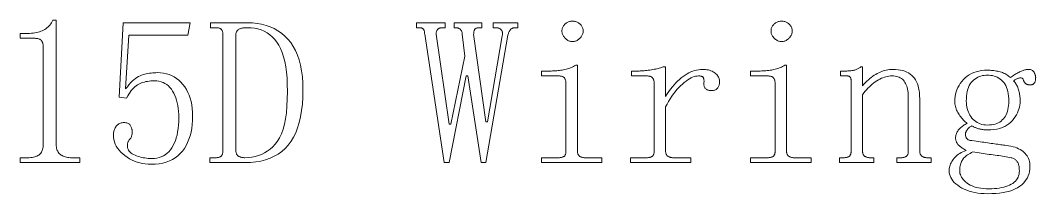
# Model space of a CAD drawing. Extents: x 1 to 297, y 1 to 210.
# Drawn here: x 255.14 to 276.45, y 88.6 to 92.23 of the extents above; entities that cross this region are included whole.
import ezdxf

# ---------------------------------------------------------------- set-up
doc = ezdxf.new("R2010")
doc.units = 0

msp = doc.modelspace()

# ---------------------------------------------------------------- linework, layer by layer
at = {"color": 7, "lineweight": 13}
for points in [[(255.893, 92.234), (255.893, 89.628), (255.894, 89.601), (255.897, 89.576), (255.901, 89.552), (255.907, 89.529), (255.915, 89.508), (255.924, 89.488), (255.935, 89.47), (255.948, 89.452), (255.963, 89.437), (255.979, 89.422), (255.997, 89.409), (256.016, 89.398), (256.037, 89.387), (256.059, 89.378), (256.082, 89.371), (256.107, 89.365), (256.133, 89.36), (256.16, 89.356), (256.189, 89.354), (256.219, 89.354), (256.39, 89.354), (256.39, 89.251), (255.139, 89.251), (255.139, 89.354), (255.293, 89.354), (255.327, 89.354), (255.358, 89.356), (255.388, 89.36), (255.415, 89.365), (255.441, 89.371), (255.465, 89.378), (255.487, 89.387), (255.507, 89.398), (255.525, 89.409), (255.542, 89.422), (255.556, 89.437), (255.57, 89.452), (255.581, 89.47), (255.591, 89.488), (255.6, 89.508), (255.607, 89.529), (255.612, 89.552), (255.616, 89.576), (255.618, 89.601), (255.619, 89.628), (255.619, 91.702), (255.619, 91.716), (255.617, 91.729), (255.615, 91.741), (255.612, 91.753), (255.608, 91.764), (255.604, 91.775), (255.598, 91.786), (255.592, 91.796), (255.584, 91.805), (255.576, 91.814), (255.567, 91.822), (255.557, 91.829), (255.547, 91.836), (255.535, 91.841), (255.523, 91.846), (255.509, 91.85), (255.495, 91.853), (255.48, 91.855), (255.464, 91.856), (255.448, 91.857), (255.139, 91.857), (255.139, 91.959), (255.293, 91.959), (255.334, 91.96), (255.372, 91.962), (255.41, 91.966), (255.445, 91.97), (255.48, 91.977), (255.512, 91.984), (255.543, 91.993), (255.573, 92.003), (255.601, 92.015), (255.628, 92.028), (255.653, 92.042), (255.677, 92.058), (255.699, 92.075), (255.721, 92.094), (255.741, 92.114), (255.76, 92.135), (255.778, 92.158), (255.795, 92.182), (255.81, 92.207), (255.825, 92.234)], [(258.019, 91.137), (258.083, 91.134), (258.144, 91.127), (258.204, 91.114), (258.26, 91.097), (258.315, 91.074), (258.367, 91.047), (258.416, 91.015), (258.463, 90.977), (258.508, 90.935), (258.55, 90.888), (258.589, 90.837), (258.624, 90.782), (258.655, 90.724), (258.682, 90.663), (258.705, 90.599), (258.723, 90.531), (258.738, 90.46), (258.748, 90.386), (258.754, 90.309), (258.756, 90.228), (258.754, 90.137), (258.748, 90.05), (258.737, 89.967), (258.722, 89.888), (258.703, 89.812), (258.679, 89.74), (258.651, 89.672), (258.619, 89.608), (258.583, 89.548), (258.542, 89.491), (258.497, 89.439), (258.447, 89.392), (258.392, 89.351), (258.333, 89.315), (258.27, 89.285), (258.201, 89.26), (258.128, 89.241), (258.051, 89.228), (257.969, 89.219), (257.882, 89.217), (257.821, 89.218), (257.761, 89.224), (257.703, 89.233), (257.646, 89.245), (257.59, 89.262), (257.536, 89.281), (257.483, 89.305), (257.432, 89.332), (257.382, 89.362), (257.333, 89.397), (257.288, 89.433), (257.247, 89.472), (257.211, 89.511), (257.18, 89.553), (257.153, 89.596), (257.132, 89.64), (257.115, 89.686), (257.103, 89.734), (257.096, 89.783), (257.093, 89.834), (257.094, 89.854), (257.096, 89.874), (257.099, 89.893), (257.103, 89.912), (257.108, 89.93), (257.115, 89.948), (257.123, 89.965), (257.132, 89.982), (257.142, 89.998), (257.153, 90.014), (257.166, 90.028), (257.179, 90.041), (257.193, 90.053), (257.208, 90.063), (257.224, 90.072), (257.241, 90.078), (257.258, 90.084), (257.277, 90.088), (257.296, 90.09), (257.316, 90.091), (257.336, 90.09), (257.355, 90.088), (257.372, 90.085), (257.387, 90.08), (257.402, 90.074), (257.415, 90.066), (257.427, 90.057), (257.437, 90.047), (257.446, 90.035), (257.453, 90.022), (257.46, 90.009), (257.466, 89.996), (257.471, 89.983), (257.475, 89.97), (257.479, 89.958), (257.482, 89.946), (257.484, 89.935), (257.486, 89.924), (257.487, 89.913), (257.488, 89.902), (257.487, 89.882), (257.485, 89.863), (257.483, 89.844), (257.479, 89.827), (257.475, 89.81), (257.469, 89.794), (257.462, 89.779), (257.455, 89.765), (257.446, 89.752), (257.436, 89.739), (257.426, 89.727), (257.418, 89.715), (257.41, 89.703), (257.403, 89.69), (257.398, 89.677), (257.393, 89.664), (257.389, 89.651), (257.387, 89.638), (257.385, 89.624), (257.385, 89.611), (257.386, 89.584), (257.391, 89.559), (257.399, 89.535), (257.411, 89.512), (257.425, 89.491), (257.443, 89.471), (257.464, 89.452), (257.489, 89.435), (257.517, 89.42), (257.548, 89.405), (257.58, 89.392), (257.614, 89.38), (257.648, 89.37), (257.682, 89.361), (257.717, 89.354), (257.752, 89.348), (257.788, 89.343), (257.825, 89.339), (257.862, 89.337), (257.899, 89.337), (257.953, 89.339), (258.004, 89.345), (258.052, 89.357), (258.098, 89.372), (258.141, 89.392), (258.182, 89.417), (258.22, 89.446), (258.256, 89.479), (258.289, 89.517), (258.319, 89.559), (258.347, 89.606), (258.371, 89.656), (258.393, 89.71), (258.412, 89.768), (258.428, 89.829), (258.441, 89.895), (258.452, 89.964), (258.459, 90.037), (258.463, 90.113), (258.465, 90.194), (258.463, 90.261), (258.46, 90.326), (258.453, 90.388), (258.444, 90.447), (258.433, 90.504), (258.418, 90.559), (258.402, 90.611), (258.382, 90.66), (258.361, 90.707), (258.336, 90.751), (258.309, 90.792), (258.28, 90.828), (258.247, 90.86), (258.213, 90.888), (258.175, 90.912), (258.136, 90.931), (258.093, 90.946), (258.048, 90.957), (258.001, 90.963), (257.95, 90.965), (257.913, 90.964), (257.877, 90.962), (257.842, 90.959), (257.808, 90.954), (257.775, 90.948), (257.743, 90.94), (257.712, 90.932), (257.682, 90.921), (257.653, 90.91), (257.625, 90.897), (257.597, 90.881), (257.571, 90.863), (257.544, 90.842), (257.518, 90.817), (257.492, 90.789), (257.466, 90.759), (257.441, 90.725), (257.416, 90.688), (257.392, 90.648), (257.368, 90.605), (257.213, 90.622), (257.299, 92.182), (258.705, 92.182), (258.653, 91.925), (257.419, 91.925), (257.35, 90.794), (257.385, 90.84), (257.419, 90.882), (257.452, 90.921), (257.486, 90.956), (257.52, 90.987), (257.553, 91.014), (257.586, 91.037), (257.619, 91.057), (257.652, 91.073), (257.685, 91.085), (257.717, 91.095), (257.75, 91.104), (257.783, 91.111), (257.816, 91.118), (257.85, 91.124), (257.883, 91.128), (257.917, 91.132), (257.951, 91.134), (257.985, 91.136)], [(259.39, 91.942), (259.39, 91.956), (259.389, 91.968), (259.387, 91.98), (259.385, 91.992), (259.382, 92.002), (259.378, 92.012), (259.374, 92.021), (259.368, 92.03), (259.363, 92.038), (259.356, 92.045), (259.349, 92.052), (259.34, 92.057), (259.331, 92.063), (259.32, 92.067), (259.309, 92.071), (259.296, 92.074), (259.283, 92.076), (259.268, 92.078), (259.253, 92.079), (259.236, 92.079), (259.133, 92.079), (259.133, 92.182), (259.905, 92.182), (260.009, 92.179), (260.109, 92.169), (260.204, 92.151), (260.296, 92.127), (260.383, 92.097), (260.465, 92.059), (260.544, 92.014), (260.618, 91.963), (260.688, 91.905), (260.753, 91.839), (260.814, 91.767), (260.867, 91.687), (260.915, 91.6), (260.956, 91.505), (260.991, 91.402), (261.02, 91.292), (261.042, 91.175), (261.058, 91.049), (261.067, 90.917), (261.07, 90.777), (261.067, 90.623), (261.058, 90.478), (261.043, 90.341), (261.021, 90.213), (260.993, 90.093), (260.959, 89.981), (260.919, 89.878), (260.873, 89.784), (260.82, 89.697), (260.762, 89.619), (260.697, 89.549), (260.627, 89.487), (260.55, 89.431), (260.468, 89.384), (260.38, 89.343), (260.287, 89.31), (260.187, 89.284), (260.082, 89.266), (259.97, 89.255), (259.853, 89.251), (259.116, 89.251), (259.116, 89.354), (259.236, 89.354), (259.253, 89.354), (259.268, 89.355), (259.283, 89.357), (259.296, 89.359), (259.309, 89.362), (259.32, 89.366), (259.331, 89.37), (259.34, 89.376), (259.349, 89.381), (259.356, 89.388), (259.363, 89.395), (259.368, 89.403), (259.374, 89.412), (259.378, 89.421), (259.382, 89.431), (259.385, 89.441), (259.387, 89.453), (259.389, 89.465), (259.39, 89.477), (259.39, 89.491)], [(260.745, 90.742), (260.742, 90.885), (260.736, 91.02), (260.725, 91.145), (260.709, 91.262), (260.689, 91.37), (260.664, 91.469), (260.635, 91.56), (260.602, 91.642), (260.564, 91.715), (260.522, 91.779), (260.476, 91.836), (260.426, 91.887), (260.373, 91.932), (260.316, 91.971), (260.256, 92.004), (260.193, 92.031), (260.126, 92.052), (260.056, 92.067), (259.982, 92.076), (259.905, 92.079), (259.881, 92.079), (259.859, 92.078), (259.838, 92.076), (259.818, 92.074), (259.8, 92.071), (259.782, 92.067), (259.766, 92.063), (259.751, 92.057), (259.737, 92.052), (259.725, 92.045), (259.713, 92.038), (259.703, 92.03), (259.694, 92.021), (259.686, 92.012), (259.68, 92.002), (259.674, 91.992), (259.67, 91.98), (259.667, 91.968), (259.665, 91.956), (259.665, 91.942), (259.665, 89.491), (259.665, 89.477), (259.667, 89.465), (259.669, 89.453), (259.673, 89.441), (259.678, 89.431), (259.683, 89.421), (259.69, 89.412), (259.698, 89.403), (259.706, 89.395), (259.716, 89.388), (259.727, 89.381), (259.738, 89.376), (259.75, 89.37), (259.763, 89.366), (259.776, 89.362), (259.79, 89.359), (259.805, 89.357), (259.82, 89.355), (259.836, 89.354), (259.853, 89.354), (259.927, 89.357), (259.999, 89.365), (260.069, 89.379), (260.136, 89.399), (260.2, 89.424), (260.263, 89.456), (260.322, 89.492), (260.38, 89.535), (260.435, 89.583), (260.488, 89.637), (260.536, 89.699), (260.58, 89.771), (260.619, 89.855), (260.652, 89.949), (260.68, 90.054), (260.704, 90.17), (260.722, 90.297), (260.734, 90.435), (260.742, 90.583)], [(265.579, 92.182), (265.579, 92.079), (265.51, 92.079), (265.503, 92.079), (265.496, 92.078), (265.489, 92.076), (265.482, 92.074), (265.474, 92.071), (265.466, 92.067), (265.458, 92.063), (265.45, 92.057), (265.442, 92.052), (265.433, 92.045), (265.425, 92.038), (265.417, 92.029), (265.41, 92.02), (265.403, 92.009), (265.397, 91.998), (265.391, 91.985), (265.386, 91.972), (265.381, 91.957), (265.377, 91.942), (265.373, 91.925), (264.91, 89.251), (264.808, 89.251), (264.533, 91.068), (264.499, 91.068), (264.139, 89.251), (264.036, 89.251), (263.625, 91.942), (263.624, 91.956), (263.624, 91.968), (263.622, 91.98), (263.621, 91.992), (263.618, 92.002), (263.615, 92.012), (263.612, 92.021), (263.608, 92.03), (263.604, 92.038), (263.599, 92.045), (263.594, 92.052), (263.588, 92.057), (263.581, 92.063), (263.574, 92.067), (263.567, 92.071), (263.559, 92.074), (263.55, 92.076), (263.541, 92.078), (263.532, 92.079), (263.522, 92.079), (263.453, 92.079), (263.453, 92.182), (264.053, 92.182), (264.053, 92.079), (264.002, 92.079), (263.988, 92.079), (263.976, 92.078), (263.964, 92.076), (263.952, 92.074), (263.942, 92.071), (263.932, 92.067), (263.923, 92.063), (263.914, 92.057), (263.906, 92.052), (263.899, 92.045), (263.892, 92.038), (263.887, 92.03), (263.882, 92.021), (263.877, 92.012), (263.873, 92.002), (263.87, 91.992), (263.868, 91.98), (263.866, 91.968), (263.865, 91.956), (263.865, 91.942), (264.139, 90.057), (264.173, 90.057), (264.465, 91.479), (264.413, 91.942), (264.413, 91.956), (264.412, 91.968), (264.409, 91.98), (264.406, 91.992), (264.403, 92.002), (264.398, 92.012), (264.392, 92.021), (264.386, 92.03), (264.379, 92.038), (264.37, 92.045), (264.362, 92.052), (264.354, 92.057), (264.345, 92.063), (264.337, 92.067), (264.33, 92.071), (264.322, 92.074), (264.315, 92.076), (264.307, 92.078), (264.3, 92.079), (264.293, 92.079), (264.242, 92.079), (264.242, 92.182), (264.825, 92.182), (264.825, 92.079), (264.773, 92.079), (264.76, 92.079), (264.748, 92.078), (264.736, 92.076), (264.725, 92.074), (264.715, 92.071), (264.706, 92.067), (264.698, 92.063), (264.691, 92.057), (264.685, 92.052), (264.679, 92.045), (264.674, 92.038), (264.67, 92.03), (264.666, 92.021), (264.663, 92.012), (264.66, 92.002), (264.657, 91.992), (264.656, 91.98), (264.654, 91.968), (264.654, 91.956), (264.653, 91.942), (264.91, 90.108), (264.945, 90.108), (265.253, 91.908), (265.256, 91.925), (265.258, 91.941), (265.258, 91.956), (265.257, 91.97), (265.255, 91.983), (265.252, 91.995), (265.248, 92.007), (265.242, 92.018), (265.236, 92.028), (265.228, 92.037), (265.219, 92.045), (265.209, 92.052), (265.2, 92.058), (265.189, 92.064), (265.178, 92.069), (265.167, 92.073), (265.155, 92.076), (265.143, 92.078), (265.13, 92.079), (265.116, 92.079), (265.065, 92.079), (265.065, 92.182)], [(266.728, 92.217), (266.745, 92.216), (266.761, 92.214), (266.777, 92.211), (266.793, 92.207), (266.809, 92.202), (266.824, 92.195), (266.839, 92.187), (266.854, 92.178), (266.868, 92.168), (266.882, 92.157), (266.895, 92.144), (266.907, 92.132), (266.917, 92.118), (266.926, 92.104), (266.933, 92.09), (266.939, 92.075), (266.944, 92.06), (266.948, 92.044), (266.95, 92.028), (266.95, 92.011), (266.95, 91.994), (266.948, 91.977), (266.944, 91.961), (266.939, 91.945), (266.933, 91.929), (266.926, 91.914), (266.917, 91.899), (266.907, 91.885), (266.895, 91.87), (266.882, 91.857), (266.868, 91.844), (266.854, 91.832), (266.839, 91.822), (266.824, 91.813), (266.809, 91.805), (266.793, 91.799), (266.777, 91.794), (266.761, 91.791), (266.745, 91.789), (266.728, 91.788), (266.711, 91.789), (266.694, 91.791), (266.678, 91.794), (266.662, 91.799), (266.646, 91.805), (266.631, 91.813), (266.616, 91.822), (266.601, 91.832), (266.587, 91.844), (266.573, 91.857), (266.56, 91.87), (266.549, 91.885), (266.538, 91.899), (266.529, 91.914), (266.522, 91.929), (266.516, 91.945), (266.511, 91.961), (266.507, 91.977), (266.505, 91.994), (266.505, 92.011), (266.505, 92.028), (266.507, 92.044), (266.511, 92.06), (266.516, 92.075), (266.522, 92.09), (266.529, 92.104), (266.538, 92.118), (266.549, 92.132), (266.56, 92.144), (266.573, 92.157), (266.587, 92.168), (266.601, 92.178), (266.616, 92.187), (266.631, 92.195), (266.646, 92.202), (266.662, 92.207), (266.678, 92.211), (266.694, 92.214), (266.711, 92.216)], [(271.116, 92.217), (271.133, 92.216), (271.15, 92.214), (271.166, 92.211), (271.182, 92.207), (271.198, 92.202), (271.213, 92.195), (271.228, 92.187), (271.242, 92.178), (271.257, 92.168), (271.27, 92.157), (271.283, 92.144), (271.295, 92.132), (271.305, 92.118), (271.314, 92.104), (271.322, 92.09), (271.328, 92.075), (271.333, 92.06), (271.336, 92.044), (271.338, 92.028), (271.339, 92.011), (271.338, 91.994), (271.336, 91.977), (271.333, 91.961), (271.328, 91.945), (271.322, 91.929), (271.314, 91.914), (271.305, 91.899), (271.295, 91.885), (271.283, 91.87), (271.27, 91.857), (271.257, 91.844), (271.242, 91.832), (271.228, 91.822), (271.213, 91.813), (271.198, 91.805), (271.182, 91.799), (271.166, 91.794), (271.15, 91.791), (271.133, 91.789), (271.116, 91.788), (271.099, 91.789), (271.083, 91.791), (271.066, 91.794), (271.05, 91.799), (271.035, 91.805), (271.019, 91.813), (271.005, 91.822), (270.99, 91.832), (270.976, 91.844), (270.962, 91.857), (270.949, 91.87), (270.937, 91.885), (270.927, 91.899), (270.918, 91.914), (270.91, 91.929), (270.904, 91.945), (270.899, 91.961), (270.896, 91.977), (270.894, 91.994), (270.893, 92.011), (270.894, 92.028), (270.896, 92.044), (270.899, 92.06), (270.904, 92.075), (270.91, 92.09), (270.918, 92.104), (270.927, 92.118), (270.937, 92.132), (270.949, 92.144), (270.962, 92.157), (270.976, 92.168), (270.99, 92.178), (271.005, 92.187), (271.019, 92.195), (271.035, 92.202), (271.05, 92.207), (271.066, 92.211), (271.083, 92.214), (271.099, 92.216)], [(266.59, 90.914), (266.59, 90.927), (266.589, 90.94), (266.587, 90.953), (266.585, 90.964), (266.582, 90.976), (266.578, 90.987), (266.574, 90.997), (266.568, 91.007), (266.563, 91.016), (266.556, 91.025), (266.549, 91.033), (266.54, 91.041), (266.531, 91.047), (266.52, 91.053), (266.509, 91.057), (266.496, 91.061), (266.483, 91.064), (266.468, 91.066), (266.453, 91.068), (266.436, 91.068), (266.076, 91.068), (266.076, 91.171), (266.248, 91.171), (266.278, 91.171), (266.309, 91.172), (266.339, 91.173), (266.368, 91.175), (266.398, 91.177), (266.427, 91.18), (266.455, 91.183), (266.483, 91.187), (266.511, 91.192), (266.539, 91.197), (266.566, 91.202), (266.593, 91.209), (266.62, 91.216), (266.646, 91.224), (266.672, 91.233), (266.697, 91.243), (266.723, 91.254), (266.747, 91.265), (266.772, 91.278), (266.796, 91.291), (266.83, 91.291), (266.83, 89.491), (266.831, 89.477), (266.832, 89.465), (266.834, 89.453), (266.837, 89.441), (266.841, 89.431), (266.846, 89.421), (266.851, 89.412), (266.858, 89.403), (266.865, 89.395), (266.873, 89.388), (266.882, 89.381), (266.891, 89.376), (266.901, 89.37), (266.912, 89.366), (266.923, 89.362), (266.934, 89.359), (266.946, 89.357), (266.958, 89.355), (266.971, 89.354), (266.985, 89.354), (267.345, 89.354), (267.345, 89.251), (266.076, 89.251), (266.076, 89.354), (266.436, 89.354), (266.453, 89.354), (266.468, 89.355), (266.483, 89.357), (266.496, 89.359), (266.509, 89.362), (266.52, 89.366), (266.531, 89.37), (266.54, 89.376), (266.549, 89.381), (266.556, 89.388), (266.563, 89.395), (266.568, 89.403), (266.574, 89.412), (266.578, 89.421), (266.582, 89.431), (266.585, 89.441), (266.587, 89.453), (266.589, 89.465), (266.59, 89.477), (266.59, 89.491)], [(268.682, 90.639), (268.716, 90.693), (268.751, 90.744), (268.787, 90.792), (268.823, 90.838), (268.86, 90.882), (268.897, 90.922), (268.934, 90.96), (268.973, 90.996), (269.011, 91.029), (269.05, 91.059), (269.09, 91.087), (269.13, 91.112), (269.169, 91.134), (269.21, 91.153), (269.25, 91.169), (269.29, 91.182), (269.331, 91.192), (269.371, 91.199), (269.412, 91.204), (269.453, 91.205), (269.487, 91.204), (269.519, 91.202), (269.549, 91.198), (269.578, 91.193), (269.605, 91.186), (269.631, 91.177), (269.655, 91.167), (269.678, 91.156), (269.699, 91.143), (269.719, 91.128), (269.737, 91.112), (269.753, 91.096), (269.767, 91.079), (269.779, 91.062), (269.79, 91.044), (269.798, 91.026), (269.805, 91.007), (269.809, 90.988), (269.812, 90.968), (269.813, 90.948), (269.813, 90.931), (269.812, 90.915), (269.809, 90.9), (269.806, 90.885), (269.803, 90.871), (269.798, 90.857), (269.792, 90.845), (269.786, 90.833), (269.779, 90.821), (269.77, 90.811), (269.761, 90.801), (269.752, 90.792), (269.741, 90.785), (269.729, 90.778), (269.717, 90.772), (269.704, 90.768), (269.689, 90.764), (269.674, 90.761), (269.659, 90.76), (269.642, 90.759), (269.625, 90.76), (269.609, 90.761), (269.594, 90.764), (269.58, 90.768), (269.567, 90.772), (269.554, 90.778), (269.543, 90.785), (269.532, 90.792), (269.522, 90.801), (269.513, 90.811), (269.505, 90.821), (269.499, 90.833), (269.493, 90.845), (269.489, 90.857), (269.485, 90.871), (269.483, 90.885), (269.483, 90.9), (269.483, 90.915), (269.485, 90.931), (269.488, 90.948), (269.487, 90.958), (269.487, 90.968), (269.486, 90.977), (269.485, 90.986), (269.483, 90.995), (269.481, 91.004), (269.479, 91.012), (269.477, 91.019), (269.474, 91.027), (269.47, 91.034), (269.466, 91.04), (269.461, 91.046), (269.454, 91.051), (269.446, 91.056), (269.436, 91.059), (269.425, 91.062), (269.413, 91.065), (269.399, 91.067), (269.384, 91.068), (269.368, 91.068), (269.34, 91.066), (269.31, 91.061), (269.28, 91.053), (269.248, 91.041), (269.215, 91.025), (269.181, 91.006), (269.146, 90.984), (269.11, 90.958), (269.072, 90.929), (269.033, 90.897), (268.994, 90.861), (268.956, 90.822), (268.919, 90.781), (268.882, 90.737), (268.847, 90.691), (268.812, 90.641), (268.778, 90.589), (268.745, 90.534), (268.713, 90.477), (268.682, 90.417), (268.682, 89.491), (268.682, 89.477), (268.684, 89.465), (268.686, 89.453), (268.689, 89.441), (268.693, 89.431), (268.697, 89.421), (268.703, 89.412), (268.709, 89.403), (268.717, 89.395), (268.725, 89.388), (268.734, 89.381), (268.743, 89.376), (268.753, 89.37), (268.763, 89.366), (268.774, 89.362), (268.785, 89.359), (268.797, 89.357), (268.81, 89.355), (268.823, 89.354), (268.836, 89.354), (269.213, 89.354), (269.213, 89.251), (267.945, 89.251), (267.945, 89.354), (268.288, 89.354), (268.304, 89.354), (268.32, 89.355), (268.334, 89.357), (268.348, 89.359), (268.36, 89.362), (268.372, 89.366), (268.382, 89.37), (268.392, 89.376), (268.4, 89.381), (268.408, 89.388), (268.414, 89.395), (268.42, 89.403), (268.425, 89.412), (268.43, 89.421), (268.433, 89.431), (268.436, 89.441), (268.439, 89.453), (268.44, 89.465), (268.441, 89.477), (268.442, 89.491), (268.442, 90.914), (268.441, 90.927), (268.44, 90.94), (268.439, 90.953), (268.436, 90.964), (268.433, 90.976), (268.43, 90.987), (268.425, 90.997), (268.42, 91.007), (268.414, 91.016), (268.408, 91.025), (268.4, 91.033), (268.392, 91.041), (268.382, 91.047), (268.372, 91.053), (268.36, 91.057), (268.348, 91.061), (268.334, 91.064), (268.32, 91.066), (268.304, 91.068), (268.288, 91.068), (267.962, 91.068), (267.962, 91.171), (268.099, 91.171), (268.123, 91.171), (268.149, 91.172), (268.175, 91.173), (268.202, 91.175), (268.23, 91.177), (268.258, 91.18), (268.288, 91.183), (268.318, 91.187), (268.35, 91.192), (268.382, 91.197), (268.414, 91.202), (268.444, 91.207), (268.473, 91.213), (268.5, 91.218), (268.525, 91.224), (268.549, 91.23), (268.572, 91.237), (268.593, 91.243), (268.612, 91.25), (268.63, 91.257), (268.682, 91.257)], [(270.979, 90.914), (270.979, 90.927), (270.978, 90.94), (270.976, 90.953), (270.973, 90.964), (270.97, 90.976), (270.967, 90.987), (270.962, 90.997), (270.957, 91.007), (270.951, 91.016), (270.945, 91.025), (270.937, 91.033), (270.929, 91.041), (270.919, 91.047), (270.909, 91.053), (270.898, 91.057), (270.885, 91.061), (270.871, 91.064), (270.857, 91.066), (270.841, 91.068), (270.825, 91.068), (270.465, 91.068), (270.465, 91.171), (270.636, 91.171), (270.667, 91.171), (270.697, 91.172), (270.727, 91.173), (270.757, 91.175), (270.786, 91.177), (270.815, 91.18), (270.844, 91.183), (270.872, 91.187), (270.9, 91.192), (270.928, 91.197), (270.955, 91.202), (270.982, 91.209), (271.008, 91.216), (271.035, 91.224), (271.06, 91.233), (271.086, 91.243), (271.111, 91.254), (271.136, 91.265), (271.161, 91.278), (271.185, 91.291), (271.219, 91.291), (271.219, 89.491), (271.219, 89.477), (271.221, 89.465), (271.223, 89.453), (271.226, 89.441), (271.23, 89.431), (271.234, 89.421), (271.24, 89.412), (271.246, 89.403), (271.254, 89.395), (271.262, 89.388), (271.271, 89.381), (271.28, 89.376), (271.29, 89.37), (271.3, 89.366), (271.311, 89.362), (271.323, 89.359), (271.334, 89.357), (271.347, 89.355), (271.36, 89.354), (271.373, 89.354), (271.733, 89.354), (271.733, 89.251), (270.465, 89.251), (270.465, 89.354), (270.825, 89.354), (270.841, 89.354), (270.857, 89.355), (270.871, 89.357), (270.885, 89.359), (270.898, 89.362), (270.909, 89.366), (270.919, 89.37), (270.929, 89.376), (270.937, 89.381), (270.945, 89.388), (270.951, 89.395), (270.957, 89.403), (270.962, 89.412), (270.967, 89.421), (270.97, 89.431), (270.973, 89.441), (270.976, 89.453), (270.978, 89.465), (270.979, 89.477), (270.979, 89.491)], [(272.333, 89.251), (272.333, 89.354), (272.419, 89.354), (272.436, 89.354), (272.451, 89.355), (272.466, 89.357), (272.479, 89.359), (272.492, 89.362), (272.503, 89.366), (272.514, 89.37), (272.523, 89.376), (272.532, 89.381), (272.539, 89.388), (272.546, 89.395), (272.551, 89.403), (272.556, 89.412), (272.561, 89.421), (272.565, 89.431), (272.568, 89.441), (272.57, 89.453), (272.572, 89.465), (272.573, 89.477), (272.573, 89.491), (272.573, 90.965), (272.573, 90.975), (272.573, 90.985), (272.572, 90.994), (272.571, 91.002), (272.569, 91.01), (272.567, 91.018), (272.565, 91.025), (272.562, 91.031), (272.559, 91.037), (272.556, 91.042), (272.552, 91.047), (272.548, 91.052), (272.543, 91.055), (272.537, 91.059), (272.53, 91.062), (272.523, 91.064), (272.515, 91.066), (272.507, 91.067), (272.497, 91.068), (272.488, 91.068), (272.35, 91.068), (272.35, 91.171), (272.47, 91.171), (272.487, 91.171), (272.504, 91.172), (272.521, 91.172), (272.538, 91.174), (272.554, 91.175), (272.57, 91.177), (272.586, 91.179), (272.602, 91.182), (272.618, 91.185), (272.633, 91.188), (272.649, 91.192), (272.664, 91.196), (272.679, 91.201), (272.694, 91.207), (272.708, 91.214), (272.723, 91.221), (272.737, 91.229), (272.751, 91.237), (272.765, 91.247), (272.779, 91.257), (272.813, 91.257), (272.813, 90.862), (272.844, 90.896), (272.875, 90.927), (272.906, 90.957), (272.937, 90.986), (272.968, 91.012), (272.998, 91.037), (273.029, 91.06), (273.06, 91.082), (273.091, 91.101), (273.122, 91.119), (273.153, 91.136), (273.184, 91.15), (273.216, 91.163), (273.248, 91.174), (273.28, 91.184), (273.313, 91.191), (273.346, 91.197), (273.38, 91.202), (273.413, 91.204), (273.448, 91.205), (273.504, 91.204), (273.558, 91.199), (273.609, 91.191), (273.656, 91.18), (273.7, 91.167), (273.742, 91.15), (273.78, 91.13), (273.815, 91.106), (273.847, 91.08), (273.876, 91.051), (273.902, 91.018), (273.925, 90.983), (273.946, 90.944), (273.964, 90.903), (273.979, 90.858), (273.991, 90.81), (274.001, 90.759), (274.008, 90.705), (274.012, 90.648), (274.013, 90.588), (274.013, 89.491), (274.014, 89.477), (274.015, 89.465), (274.017, 89.453), (274.02, 89.441), (274.024, 89.431), (274.029, 89.421), (274.034, 89.412), (274.041, 89.403), (274.048, 89.395), (274.056, 89.388), (274.065, 89.381), (274.074, 89.376), (274.084, 89.37), (274.095, 89.366), (274.105, 89.362), (274.117, 89.359), (274.129, 89.357), (274.141, 89.355), (274.154, 89.354), (274.168, 89.354), (274.253, 89.354), (274.253, 89.251), (273.533, 89.251), (273.533, 89.354), (273.619, 89.354), (273.636, 89.354), (273.651, 89.355), (273.666, 89.357), (273.679, 89.359), (273.692, 89.362), (273.703, 89.366), (273.714, 89.37), (273.723, 89.376), (273.732, 89.381), (273.739, 89.388), (273.745, 89.395), (273.751, 89.403), (273.756, 89.412), (273.761, 89.421), (273.765, 89.431), (273.768, 89.441), (273.77, 89.453), (273.772, 89.465), (273.773, 89.477), (273.773, 89.491), (273.773, 90.639), (273.772, 90.68), (273.77, 90.718), (273.766, 90.754), (273.76, 90.789), (273.752, 90.822), (273.742, 90.852), (273.731, 90.881), (273.718, 90.908), (273.704, 90.933), (273.688, 90.957), (273.67, 90.978), (273.65, 90.997), (273.628, 91.013), (273.605, 91.028), (273.58, 91.04), (273.554, 91.05), (273.526, 91.058), (273.496, 91.064), (273.464, 91.067), (273.43, 91.068), (273.399, 91.067), (273.368, 91.064), (273.337, 91.059), (273.306, 91.052), (273.274, 91.042), (273.242, 91.031), (273.21, 91.018), (273.178, 91.002), (273.146, 90.985), (273.113, 90.965), (273.081, 90.944), (273.049, 90.921), (273.018, 90.896), (272.987, 90.869), (272.957, 90.841), (272.927, 90.811), (272.898, 90.779), (272.869, 90.746), (272.841, 90.711), (272.813, 90.674), (272.813, 89.491), (272.814, 89.477), (272.815, 89.465), (272.817, 89.453), (272.82, 89.441), (272.824, 89.431), (272.829, 89.421), (272.834, 89.412), (272.841, 89.403), (272.848, 89.395), (272.856, 89.388), (272.865, 89.381), (272.874, 89.376), (272.884, 89.37), (272.895, 89.366), (272.905, 89.362), (272.917, 89.359), (272.929, 89.357), (272.941, 89.355), (272.954, 89.354), (272.968, 89.354), (273.053, 89.354), (273.053, 89.251)], [(275.83, 89.611), (275.88, 89.603), (275.928, 89.594), (275.972, 89.583), (276.014, 89.571), (276.053, 89.557), (276.09, 89.542), (276.123, 89.525), (276.154, 89.507), (276.182, 89.487), (276.208, 89.465), (276.23, 89.442), (276.251, 89.417), (276.269, 89.391), (276.284, 89.364), (276.298, 89.334), (276.308, 89.304), (276.317, 89.271), (276.323, 89.237), (276.326, 89.202), (276.328, 89.165), (276.325, 89.115), (276.319, 89.066), (276.308, 89.02), (276.293, 88.976), (276.274, 88.934), (276.25, 88.894), (276.223, 88.856), (276.19, 88.82), (276.154, 88.786), (276.113, 88.754), (276.068, 88.724), (276.018, 88.698), (275.962, 88.675), (275.902, 88.655), (275.837, 88.638), (275.767, 88.624), (275.691, 88.613), (275.611, 88.606), (275.526, 88.601), (275.436, 88.599), (275.365, 88.601), (275.298, 88.605), (275.232, 88.613), (275.17, 88.623), (275.11, 88.636), (275.053, 88.652), (274.999, 88.671), (274.948, 88.693), (274.899, 88.717), (274.853, 88.745), (274.811, 88.775), (274.773, 88.805), (274.74, 88.836), (274.711, 88.869), (274.686, 88.902), (274.666, 88.935), (274.65, 88.97), (274.639, 89.006), (274.633, 89.042), (274.63, 89.079), (274.631, 89.103), (274.634, 89.127), (274.638, 89.151), (274.644, 89.175), (274.652, 89.199), (274.661, 89.223), (274.672, 89.247), (274.685, 89.271), (274.7, 89.295), (274.716, 89.319), (274.734, 89.343), (274.755, 89.365), (274.777, 89.387), (274.801, 89.407), (274.828, 89.427), (274.856, 89.445), (274.887, 89.462), (274.919, 89.478), (274.954, 89.494), (274.99, 89.508), (274.97, 89.518), (274.951, 89.529), (274.933, 89.54), (274.915, 89.55), (274.898, 89.562), (274.882, 89.573), (274.867, 89.584), (274.853, 89.596), (274.84, 89.607), (274.828, 89.619), (274.816, 89.632), (274.806, 89.644), (274.797, 89.658), (274.789, 89.672), (274.783, 89.686), (274.777, 89.701), (274.773, 89.716), (274.77, 89.732), (274.768, 89.748), (274.768, 89.765), (274.768, 89.785), (274.77, 89.805), (274.774, 89.825), (274.779, 89.843), (274.785, 89.862), (274.792, 89.879), (274.801, 89.897), (274.811, 89.913), (274.823, 89.929), (274.836, 89.945), (274.85, 89.96), (274.865, 89.975), (274.88, 89.989), (274.896, 90.003), (274.913, 90.016), (274.931, 90.028), (274.949, 90.041), (274.968, 90.052), (274.987, 90.063), (275.008, 90.074), (274.987, 90.091), (274.967, 90.109), (274.948, 90.128), (274.929, 90.148), (274.911, 90.168), (274.893, 90.189), (274.876, 90.21), (274.859, 90.233), (274.843, 90.256), (274.828, 90.279), (274.813, 90.304), (274.8, 90.328), (274.788, 90.353), (274.778, 90.378), (274.77, 90.404), (274.763, 90.43), (274.757, 90.456), (274.753, 90.482), (274.751, 90.509), (274.75, 90.537), (274.752, 90.587), (274.758, 90.637), (274.767, 90.685), (274.779, 90.733), (274.795, 90.779), (274.815, 90.824), (274.839, 90.867), (274.866, 90.91), (274.896, 90.951), (274.93, 90.991), (274.968, 91.028), (275.008, 91.062), (275.052, 91.091), (275.098, 91.117), (275.147, 91.139), (275.199, 91.156), (275.254, 91.17), (275.312, 91.18), (275.372, 91.186), (275.436, 91.188), (275.463, 91.188), (275.491, 91.187), (275.518, 91.185), (275.544, 91.182), (275.571, 91.179), (275.598, 91.176), (275.624, 91.171), (275.65, 91.166), (275.676, 91.16), (275.702, 91.154), (275.727, 91.146), (275.752, 91.138), (275.775, 91.128), (275.798, 91.118), (275.82, 91.107), (275.841, 91.094), (275.861, 91.08), (275.88, 91.066), (275.899, 91.05), (275.916, 91.034), (275.94, 91.05), (275.963, 91.066), (275.986, 91.081), (276.008, 91.095), (276.03, 91.109), (276.051, 91.121), (276.072, 91.133), (276.092, 91.143), (276.111, 91.153), (276.13, 91.162), (276.149, 91.17), (276.167, 91.178), (276.185, 91.184), (276.202, 91.19), (276.218, 91.194), (276.234, 91.198), (276.25, 91.201), (276.265, 91.203), (276.279, 91.205), (276.293, 91.205), (276.31, 91.205), (276.326, 91.203), (276.34, 91.2), (276.354, 91.196), (276.366, 91.19), (276.378, 91.184), (276.388, 91.176), (276.397, 91.167), (276.406, 91.157), (276.413, 91.145), (276.42, 91.133), (276.426, 91.121), (276.431, 91.11), (276.435, 91.098), (276.439, 91.087), (276.442, 91.076), (276.444, 91.065), (276.446, 91.055), (276.447, 91.044), (276.448, 91.034), (276.447, 91.02), (276.447, 91.007), (276.445, 90.995), (276.443, 90.983), (276.441, 90.972), (276.438, 90.961), (276.435, 90.95), (276.431, 90.94), (276.427, 90.931), (276.422, 90.922), (276.416, 90.914), (276.41, 90.907), (276.403, 90.9), (276.394, 90.895), (276.385, 90.89), (276.376, 90.886), (276.365, 90.883), (276.353, 90.881), (276.341, 90.88), (276.328, 90.879), (276.317, 90.88), (276.308, 90.88), (276.298, 90.882), (276.289, 90.884), (276.28, 90.886), (276.272, 90.889), (276.264, 90.892), (276.256, 90.896), (276.249, 90.9), (276.242, 90.905), (276.235, 90.911), (276.229, 90.916), (276.223, 90.923), (276.217, 90.93), (276.212, 90.937), (276.207, 90.945), (276.202, 90.954), (276.198, 90.963), (276.194, 90.972), (276.19, 90.982), (276.187, 90.992), (276.182, 91), (276.176, 91.008), (276.17, 91.014), (276.163, 91.019), (276.154, 91.022), (276.145, 91.025), (276.136, 91.026), (276.125, 91.026), (276.113, 91.025), (276.101, 91.023), (276.089, 91.02), (276.076, 91.016), (276.064, 91.011), (276.051, 91.006), (276.038, 90.999), (276.025, 90.992), (276.012, 90.984), (275.998, 90.975), (275.985, 90.965), (275.998, 90.951), (276.011, 90.936), (276.023, 90.919), (276.034, 90.902), (276.045, 90.884), (276.055, 90.864), (276.064, 90.844), (276.072, 90.822), (276.08, 90.8), (276.088, 90.777), (276.094, 90.753), (276.1, 90.729), (276.105, 90.705), (276.109, 90.681), (276.113, 90.657), (276.116, 90.633), (276.119, 90.609), (276.12, 90.585), (276.121, 90.561), (276.122, 90.537), (276.12, 90.495), (276.115, 90.455), (276.107, 90.414), (276.096, 90.373), (276.081, 90.333), (276.063, 90.293), (276.042, 90.253), (276.018, 90.213), (275.99, 90.173), (275.959, 90.134), (275.924, 90.096), (275.886, 90.063), (275.844, 90.033), (275.797, 90.008), (275.747, 89.986), (275.693, 89.968), (275.634, 89.954), (275.572, 89.944), (275.506, 89.939), (275.436, 89.937), (275.416, 89.937), (275.396, 89.938), (275.376, 89.939), (275.357, 89.941), (275.338, 89.943), (275.319, 89.946), (275.301, 89.949), (275.283, 89.953), (275.265, 89.957), (275.248, 89.962), (275.231, 89.967), (275.215, 89.973), (275.199, 89.978), (275.184, 89.984), (275.17, 89.99), (275.157, 89.996), (275.144, 90.002), (275.132, 90.009), (275.121, 90.015), (275.11, 90.022), (275.097, 90.015), (275.084, 90.008), (275.072, 90), (275.061, 89.992), (275.05, 89.984), (275.04, 89.975), (275.031, 89.966), (275.023, 89.956), (275.015, 89.947), (275.008, 89.937), (275.001, 89.926), (274.995, 89.917), (274.99, 89.907), (274.986, 89.898), (274.982, 89.889), (274.979, 89.881), (274.976, 89.873), (274.975, 89.865), (274.974, 89.858), (274.973, 89.851), (274.974, 89.837), (274.975, 89.825), (274.976, 89.813), (274.979, 89.801), (274.982, 89.791), (274.986, 89.781), (274.99, 89.772), (274.995, 89.763), (275.001, 89.755), (275.008, 89.748), (275.015, 89.741), (275.023, 89.736), (275.031, 89.73), (275.04, 89.726), (275.05, 89.722), (275.061, 89.719), (275.072, 89.717), (275.084, 89.715), (275.097, 89.714), (275.11, 89.714), (275.155, 89.707), (275.198, 89.7), (275.24, 89.694), (275.282, 89.688), (275.323, 89.682), (275.362, 89.676), (275.401, 89.67), (275.44, 89.664), (275.477, 89.659), (275.513, 89.654), (275.549, 89.649), (275.584, 89.644), (275.617, 89.639), (275.65, 89.634), (275.683, 89.63), (275.714, 89.626), (275.744, 89.622), (275.774, 89.618), (275.803, 89.614)], [(274.99, 90.537), (274.992, 90.496), (274.995, 90.457), (275.001, 90.419), (275.01, 90.382), (275.02, 90.346), (275.034, 90.311), (275.049, 90.278), (275.067, 90.246), (275.088, 90.215), (275.11, 90.185), (275.135, 90.157), (275.162, 90.133), (275.19, 90.111), (275.22, 90.092), (275.252, 90.076), (275.285, 90.063), (275.32, 90.053), (275.357, 90.045), (275.396, 90.041), (275.436, 90.039), (275.48, 90.041), (275.521, 90.045), (275.56, 90.051), (275.597, 90.06), (275.631, 90.072), (275.663, 90.086), (275.694, 90.102), (275.721, 90.122), (275.747, 90.144), (275.77, 90.168), (275.792, 90.195), (275.811, 90.224), (275.827, 90.255), (275.842, 90.289), (275.854, 90.324), (275.864, 90.362), (275.872, 90.403), (275.877, 90.445), (275.881, 90.49), (275.882, 90.537), (275.881, 90.593), (275.877, 90.647), (275.87, 90.697), (275.861, 90.744), (275.85, 90.787), (275.836, 90.828), (275.819, 90.865), (275.8, 90.899), (275.778, 90.929), (275.753, 90.957), (275.727, 90.981), (275.699, 91.003), (275.671, 91.022), (275.641, 91.039), (275.61, 91.053), (275.577, 91.065), (275.544, 91.074), (275.509, 91.08), (275.473, 91.084), (275.436, 91.085), (275.399, 91.084), (275.363, 91.08), (275.328, 91.074), (275.295, 91.065), (275.263, 91.053), (275.231, 91.039), (275.202, 91.022), (275.173, 91.003), (275.145, 90.981), (275.119, 90.957), (275.095, 90.929), (275.073, 90.899), (275.053, 90.865), (275.037, 90.828), (275.023, 90.787), (275.011, 90.744), (275.002, 90.697), (274.996, 90.647), (274.992, 90.593)], [(275.128, 89.474), (275.098, 89.46), (275.07, 89.445), (275.043, 89.43), (275.019, 89.415), (274.997, 89.399), (274.976, 89.382), (274.958, 89.365), (274.941, 89.348), (274.926, 89.329), (274.913, 89.311), (274.902, 89.292), (274.892, 89.271), (274.883, 89.25), (274.875, 89.229), (274.868, 89.206), (274.863, 89.182), (274.859, 89.158), (274.856, 89.133), (274.854, 89.106), (274.853, 89.079), (274.855, 89.052), (274.859, 89.025), (274.867, 88.999), (274.878, 88.972), (274.892, 88.947), (274.909, 88.921), (274.929, 88.896), (274.952, 88.871), (274.978, 88.846), (275.008, 88.822), (275.04, 88.799), (275.075, 88.779), (275.114, 88.761), (275.156, 88.745), (275.2, 88.732), (275.248, 88.721), (275.299, 88.713), (275.353, 88.707), (275.41, 88.703), (275.47, 88.702), (275.527, 88.703), (275.582, 88.706), (275.634, 88.711), (275.684, 88.717), (275.732, 88.726), (275.777, 88.736), (275.82, 88.748), (275.86, 88.763), (275.898, 88.779), (275.933, 88.797), (275.966, 88.816), (275.995, 88.838), (276.021, 88.862), (276.043, 88.887), (276.062, 88.914), (276.077, 88.944), (276.089, 88.975), (276.098, 89.008), (276.103, 89.043), (276.105, 89.079), (276.104, 89.103), (276.103, 89.125), (276.101, 89.147), (276.098, 89.167), (276.094, 89.187), (276.089, 89.205), (276.084, 89.222), (276.077, 89.238), (276.07, 89.254), (276.062, 89.268), (276.053, 89.281), (276.043, 89.293), (276.032, 89.304), (276.021, 89.315), (276.008, 89.324), (275.995, 89.332), (275.981, 89.339), (275.966, 89.345), (275.95, 89.35), (275.933, 89.354), (275.899, 89.36), (275.863, 89.367), (275.827, 89.373), (275.791, 89.38), (275.753, 89.386), (275.715, 89.392), (275.676, 89.397), (275.637, 89.403), (275.597, 89.408), (275.556, 89.414), (275.515, 89.419), (275.473, 89.424), (275.431, 89.43), (275.389, 89.436), (275.346, 89.442), (275.303, 89.448), (275.26, 89.454), (275.216, 89.46), (275.172, 89.467)]]:
    msp.add_lwpolyline(points, close=True, dxfattribs=at)

doc.saveas('drawing.dxf')
